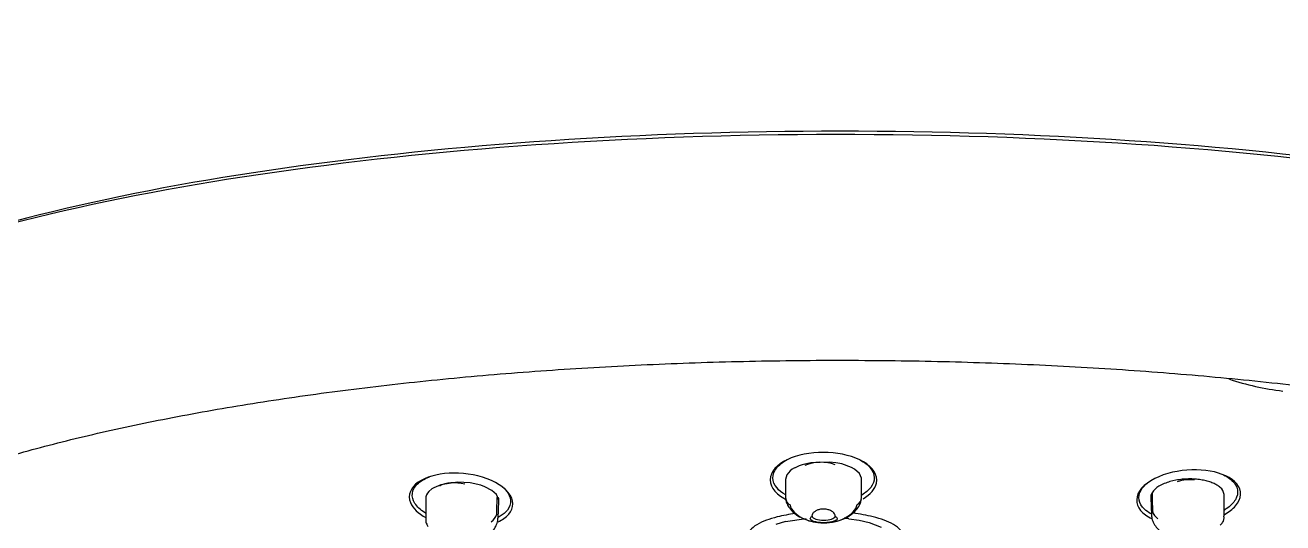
# Model space of a CAD drawing. Header units: centimetres. Extents: x -3207095 to 15275363, y -32656 to 4798027.
# Drawn here: x 710306.71 to 710314.15, y 4437635.05 to 4437638 of the extents above; entities that cross this region are included whole.
import ezdxf

# ---------------------------------------------------------------- set-up
doc = ezdxf.new("R2010")
doc.units = ezdxf.units.CM
doc.linetypes.add('DUZ', pattern=[500, 500])
doc.layers.get('0').update_dxf_attribs({"color": 1, "linetype": 'DUZ'})
doc.layers.add('a_vitrifiye', color=195, linetype='Continuous')

# ---------------------------------------------------------------- blocks, each defined once
blk = doc.blocks.new('TEPEDUS')
for p, q in [((38602.852, -2195.845), (38602.669, -2195.929)), ((38602.962, -2195.807), (38602.852, -2195.845)), ((38603.072, -2195.775), (38602.962, -2195.807)), ((38603.307, -2195.726), (38603.072, -2195.775)), ((38604.049, -2195.695), (38603.307, -2195.726)), ((38604.294, -2195.723), (38604.049, -2195.695)), ((38604.531, -2195.771), (38604.294, -2195.723)), ((38604.907, -2195.905), (38604.531, -2195.771)), ((38605.035, -2195.978), (38604.907, -2195.905)), ((38605.23, -2196.151), (38605.035, -2195.978)), ((38588.716, -2196.596), (38588.529, -2196.667)), ((38589.38, -2196.493), (38588.716, -2196.596)), ((38589.622, -2196.496), (38589.38, -2196.493)), ((38589.869, -2196.519), (38589.622, -2196.496)), ((38590.293, -2196.612), (38589.869, -2196.519)), ((38590.454, -2196.67), (38590.293, -2196.612)), ((38602.364, -2196.198), (38602.313, -2196.384)), ((38602.313, -2196.375), (38602.313, -2196.543)), ((38605.309, -2196.324), (38605.23, -2196.151)), ((38605.302, -2196.377), (38605.309, -2196.324)), ((38605.313, -2196.423), (38605.313, -2196.378)), ((38617.582, -2196.437), (38617.47, -2196.467)), ((38617.706, -2196.411), (38617.582, -2196.437)), ((38588.368, -2196.757), (38588.248, -2196.856)), ((38588.446, -2196.709), (38588.368, -2196.757)), ((38588.529, -2196.667), (38588.446, -2196.709)), ((38590.735, -2196.819), (38590.454, -2196.67)), ((38590.909, -2196.979), (38590.735, -2196.819)), ((38590.996, -2197.156), (38590.909, -2196.979)), ((38602.314, -2197.097), (38602.314, -2197.111)), ((38605.311, -2197.098), (38605.311, -2197.083)), ((38616.713, -2197.104), (38616.74, -2197.774)), ((38616.725, -2197.104), (38616.727, -2196.996)), ((38616.727, -2196.996), (38616.766, -2196.906)), ((38619.453, -2196.699), (38619.45, -2196.696)), ((38619.603, -2197.005), (38619.608, -2196.97)), ((38619.61, -2197.829), (38619.61, -2197.005)), ((38588.125, -2197.13), (38588.125, -2197.96)), ((38590.974, -2197.907), (38591.003, -2197.24)), ((38590.922, -2197.752), (38590.924, -2197.737)), ((38602.305, -2198.044), (38601.927, -2198.154)), ((38602.305, -2198.044), (38603.12, -2197.917)), ((38604.807, -2197.931), (38605.219, -2197.991)), ((38605.219, -2197.991), (38605.615, -2198.08)), ((38605.615, -2198.08), (38606.087, -2198.26)), ((38616.781, -2197.62), (38616.782, -2197.635))]:
    blk.add_line(p, q)
for centre, radius, start, end in [((38623.175, -2182.364), 10.605, 251.4085, 263.2175), ((38603.005, -2196.618), 0.767, 116.0033, 146.7507), ((38859.173, -2196.625), 256.859, 179.9819, 180.10518), ((38617.941, -2198.186), 1.783, 105.3396, 120.4394), ((38588.515, -2197.14), 0.389, 133.2019, 181.0505), ((38602.648, -2197.091), 0.335, 183.4826, 241.9202), ((38604.966, -2197.07), 0.346, 298.2157, 355.3173), ((38617.417, -2197.323), 0.774, 119.3183, 147.3509), ((38888.24, -2191.553), 271.528, 181.12958, 181.28022), ((38619.178, -2197.037), 0.435, 8.7674, 50.8013), ((38590.653, -2197.225), 0.35, 357.5446, 11.5095), ((38590.423, -2197.614), 0.518, 302.7696, 344.5716), ((38603.909, -2206.023), 8.142, 83.6712, 84.9261), ((38603.913, -2205.969), 8.087, 83.651, 84.9123), ((38617.264, -2197.509), 0.498, 194.6608, 237.8618), ((38619.325, -2197.966), 0.25, 301.1141, 333.231), ((38619.247, -2197.884), 0.358, 326.9701, 8.6657)]:
    blk.add_arc(centre, radius, start, end)
for centre, major_axis, ratio, start_param, end_param in [((38604.465, -2194.405), (45.45, 0), 0.258819, 0.56509, 2.576503), ((38604.465, -2194.695), (46.059, 0), 0.258819, 0.543646, 2.605477), ((38603.715, -2196.381), (-1.081, 0.011), 0.625827, 4.180222, 5.349854), ((38589.473, -2197.179), (-1.067, 0.23), 0.583695, 4.658544, 5.689063), ((38618.063, -2197.054), (1.067, 0.213), 0.590225, 1.090341, 1.743564), ((38603.811, -2197.826), (0.455, -0.001), 0.358353, 3.243867, 6.217026)]:
    blk.add_ellipse(centre, major_axis=major_axis, ratio=ratio, start_param=start_param, end_param=end_param)
for points, knots in [([(38579.312, -2157.037), (38579.312, -2157.037), (38579.304, -2157.059), (38579.265, -2157.168), (38579.189, -2157.363), (38579.075, -2157.641), (38578.926, -2157.978), (38578.766, -2158.323), (38578.629, -2158.611), (38578.492, -2158.892), (38578.337, -2159.203), (38578.153, -2159.565), (38577.922, -2160.01), (38577.652, -2160.519), (38577.346, -2161.085), (38577.011, -2161.694), (38576.65, -2162.338), (38576.27, -2163.006), (38575.901, -2163.647), (38575.573, -2164.212), (38575.297, -2164.683), (38575.037, -2165.126), (38574.75, -2165.61), (38574.399, -2166.201), (38573.797, -2167.208), (38572.967, -2168.584), (38571.926, -2170.297), (38570.849, -2172.063), (38569.914, -2173.598), (38569.157, -2174.843), (38568.609, -2175.746), (38568.038, -2176.69), (38567.393, -2177.759), (38566.701, -2178.913), (38566.062, -2179.984), (38565.535, -2180.874), (38565.032, -2181.725), (38564.437, -2182.74), (38563.688, -2184.03), (38563.009, -2185.21), (38562.447, -2186.2), (38562.032, -2186.936), (38561.59, -2187.725), (38561.078, -2188.647), (38560.46, -2189.775), (38559.816, -2190.967), (38559.429, -2191.704), (38559.247, -2192.052)], [0.3119821, 0.3119821, 0.3119821, 0.3119821, 0.3313144, 0.3515549, 0.3710015, 0.390461, 0.4115313, 0.426436, 0.4390611, 0.4489053, 0.4584427, 0.4700087, 0.483352, 0.4985946, 0.5143635, 0.530138, 0.5461989, 0.5622532, 0.5771995, 0.5896185, 0.599506, 0.6074576, 0.6169853, 0.6285071, 0.6420122, 0.67446, 0.7040448, 0.7320232, 0.7615171, 0.7756707, 0.7883158, 0.8015331, 0.8166394, 0.8338402, 0.8496294, 0.8604394, 0.8696945, 0.8834884, 0.9002874, 0.9195869, 0.928419, 0.9375861, 0.9470888, 0.9577533, 0.9715769, 0.9886459, 1, 1, 1, 1]), ([(38560.515, -2202.905), (38560.517, -2202.816), (38560.524, -2202.591), (38560.597, -2202.181), (38560.763, -2201.706), (38561.012, -2201.229), (38561.342, -2200.755), (38561.752, -2200.285), (38562.241, -2199.819), (38562.81, -2199.358), (38563.457, -2198.901), (38564.182, -2198.452), (38564.984, -2198.009), (38565.86, -2197.575), (38566.81, -2197.15), (38567.832, -2196.736), (38568.923, -2196.333), (38570.082, -2195.942), (38571.307, -2195.564), (38572.595, -2195.2), (38573.943, -2194.85), (38575.349, -2194.516), (38576.811, -2194.198), (38578.325, -2193.896), (38579.889, -2193.611), (38581.5, -2193.345), (38583.154, -2193.096), (38584.848, -2192.866), (38586.58, -2192.656), (38588.346, -2192.465), (38590.142, -2192.294), (38591.965, -2192.143), (38593.812, -2192.013), (38595.679, -2191.904), (38597.563, -2191.816), (38599.46, -2191.749), (38601.367, -2191.703), (38603.279, -2191.679), (38605.193, -2191.677), (38607.107, -2191.696), (38609.015, -2191.736), (38610.914, -2191.798), (38612.802, -2191.881), (38614.673, -2191.985), (38616.526, -2192.11), (38618.355, -2192.256), (38620.158, -2192.422), (38621.931, -2192.608), (38623.672, -2192.814), (38625.376, -2193.039), (38627.04, -2193.283), (38628.661, -2193.546), (38630.237, -2193.826), (38631.764, -2194.124), (38633.239, -2194.439), (38634.659, -2194.769), (38636.022, -2195.116), (38637.325, -2195.476), (38638.565, -2195.851), (38639.741, -2196.24), (38640.849, -2196.64), (38641.888, -2197.052), (38642.856, -2197.475), (38643.751, -2197.908), (38644.571, -2198.349), (38645.314, -2198.797), (38645.979, -2199.252), (38646.566, -2199.713), (38647.072, -2200.176), (38647.5, -2200.644), (38647.84, -2201.108), (38648.061, -2201.479), (38648.133, -2201.67), (38648.153, -2201.722)], [0, 0, 0, 0, 0.007517, 0.022303, 0.03701, 0.051568, 0.065983, 0.080301, 0.094565, 0.108806, 0.123041, 0.137278, 0.151523, 0.165777, 0.180042, 0.194316, 0.208599, 0.222889, 0.237186, 0.251488, 0.265795, 0.280106, 0.29442, 0.308738, 0.323057, 0.337379, 0.351703, 0.366028, 0.380355, 0.394683, 0.409012, 0.423341, 0.437672, 0.452003, 0.466334, 0.480666, 0.494998, 0.50933, 0.523662, 0.537995, 0.552327, 0.566659, 0.580991, 0.595323, 0.609654, 0.623985, 0.638315, 0.652644, 0.666973, 0.6813, 0.695626, 0.709951, 0.724274, 0.738595, 0.752915, 0.767231, 0.781545, 0.795855, 0.810161, 0.824462, 0.838757, 0.853047, 0.867328, 0.881601, 0.895864, 0.910117, 0.924359, 0.938592, 0.952821, 0.967052, 0.981301, 0.995595, 1, 1, 1, 1]), ([(38605.367, -2197.139), (38605.652, -2196.975), (38605.853, -2196.759), (38605.967, -2196.218), (38605.756, -2195.9), (38605.015, -2195.467), (38604.507, -2195.345), (38603.488, -2195.295), (38602.958, -2195.368), (38602.108, -2195.7), (38601.781, -2195.973), (38601.718, -2196.282)], [0.4038603, 0.4038603, 0.4038603, 0.4038603, 0.5, 0.5, 0.625, 0.625, 0.75, 0.75, 0.875, 0.875, 1, 1, 1, 1]), ([(38601.812, -2196.325), (38601.809, -2196.191), (38601.857, -2196.057), (38602.051, -2195.809), (38602.196, -2195.695), (38602.382, -2195.598), (38602.386, -2195.596), (38602.39, -2195.594)], [0, 0, 0, 0, 0.0625, 0.0625, 0.125, 0.125, 0.1262842, 0.1262842, 0.1262842, 0.1262842]), ([(38605.252, -2195.611), (38605.419, -2195.699), (38605.554, -2195.804), (38605.752, -2196.04), (38605.808, -2196.173), (38605.811, -2196.307), (38605.815, -2196.441), (38605.767, -2196.575), (38605.586, -2196.807), (38605.465, -2196.907), (38605.314, -2196.995)], [0.3802, 0.3802, 0.3802, 0.3802, 0.4375, 0.4375, 0.5, 0.5, 0.5, 0.5625, 0.5625, 0.6169065, 0.6169065, 0.6169065, 0.6169065]), ([(38590.975, -2198.054), (38591.058, -2198.015), (38591.135, -2197.971), (38591.499, -2197.716), (38591.634, -2197.42), (38591.392, -2196.814), (38591.011, -2196.527), (38590.071, -2196.18), (38589.531, -2196.111), (38588.564, -2196.164), (38588.12, -2196.287), (38587.535, -2196.693), (38587.397, -2196.99), (38587.522, -2197.296)], [0.3457988, 0.3457988, 0.3457988, 0.3457988, 0.375, 0.375, 0.5, 0.5, 0.625, 0.625, 0.75, 0.75, 0.875, 0.875, 1, 1, 1, 1]), ([(38619.62, -2197.762), (38619.795, -2197.664), (38619.945, -2197.55), (38620.306, -2197.135), (38620.313, -2196.806), (38619.9, -2196.303), (38619.509, -2196.13), (38618.598, -2195.972), (38618.066, -2195.985), (38617.074, -2196.212), (38616.604, -2196.438), (38616.352, -2196.729)], [0.445445, 0.445445, 0.445445, 0.445445, 0.5, 0.5, 0.625, 0.625, 0.75, 0.75, 0.875, 0.875, 1, 1, 1, 1]), ([(38587.697, -2197.325), (38587.615, -2197.196), (38587.58, -2197.061), (38587.612, -2196.801), (38587.678, -2196.676), (38587.902, -2196.455), (38588.058, -2196.359), (38588.263, -2196.279), (38588.277, -2196.273), (38588.291, -2196.268)], [0, 0, 0, 0, 0.0625, 0.0625, 0.125, 0.125, 0.1875, 0.1875, 0.1920852, 0.1920852, 0.1920852, 0.1920852]), ([(38601.718, -2196.282), (38601.656, -2196.591), (38601.869, -2196.905), (38602.267, -2197.139), (38602.293, -2197.153), (38602.321, -2197.168)], [0, 0, 0, 0, 0.125, 0.125, 0.1337335, 0.1337335, 0.1337335, 0.1337335]), ([(38602.295, -2196.978), (38602.163, -2196.9), (38602.055, -2196.811), (38601.871, -2196.592), (38601.816, -2196.459), (38601.812, -2196.325)], [0.8892487, 0.8892487, 0.8892487, 0.8892487, 0.9375, 0.9375, 1, 1, 1, 1]), ([(38605.311, -2197.083), (38605.312, -2196.94), (38605.312, -2196.797), (38605.313, -2196.584), (38605.313, -2196.511), (38605.313, -2196.435), (38605.313, -2196.43), (38605.313, -2196.427)], [0, 0, 0, 0, 0.5, 0.5, 0.75, 0.75, 0.7772713, 0.7772713, 0.7772713, 0.7772713]), ([(38619.45, -2196.696), (38619.43, -2196.68), (38619.391, -2196.647), (38619.323, -2196.603), (38619.249, -2196.562), (38619.169, -2196.525), (38619.083, -2196.491), (38618.992, -2196.461), (38618.897, -2196.435), (38618.797, -2196.413), (38618.652, -2196.387), (38618.457, -2196.365), (38618.209, -2196.359), (38617.957, -2196.371), (38617.789, -2196.398), (38617.706, -2196.411)], [0, 0, 0, 0, 0.054615, 0.109574, 0.164751, 0.22004, 0.275804, 0.331763, 0.38793, 0.44431, 0.500877, 0.627166, 0.752456, 0.876741, 1, 1, 1, 1]), ([(38619.443, -2196.145), (38619.637, -2196.218), (38619.798, -2196.312), (38620.035, -2196.53), (38620.109, -2196.654), (38620.155, -2196.914), (38620.128, -2197.049), (38620.053, -2197.179), (38619.977, -2197.309), (38619.853, -2197.434), (38619.666, -2197.561), (38619.642, -2197.577), (38619.616, -2197.592)], [0.313068, 0.313068, 0.313068, 0.313068, 0.375, 0.375, 0.4375, 0.4375, 0.5, 0.5, 0.5, 0.5625, 0.5625, 0.5715752, 0.5715752, 0.5715752, 0.5715752]), ([(38590.924, -2197.737), (38590.927, -2197.594), (38590.931, -2197.451), (38590.936, -2197.237), (38590.936, -2197.164), (38590.945, -2197.062), (38590.963, -2197.075), (38590.984, -2197.113), (38590.991, -2197.133), (38590.996, -2197.156)], [0, 0, 0, 0, 0.5, 0.5, 0.75, 0.75, 0.875, 0.875, 1, 1, 1, 1]), ([(38591.151, -2196.672), (38591.24, -2196.748), (38591.313, -2196.829), (38591.365, -2196.912), (38591.448, -2197.042), (38591.482, -2197.176), (38591.451, -2197.436), (38591.384, -2197.561), (38591.195, -2197.748), (38591.096, -2197.818), (38590.979, -2197.879)], [0.4598867, 0.4598867, 0.4598867, 0.4598867, 0.5, 0.5, 0.5, 0.5625, 0.5625, 0.625, 0.625, 0.6683862, 0.6683862, 0.6683862, 0.6683862]), ([(38616.352, -2196.729), (38616.101, -2197.02), (38616.101, -2197.348), (38616.415, -2197.73), (38616.572, -2197.841), (38616.763, -2197.928)], [0, 0, 0, 0, 0.125, 0.125, 0.1900515, 0.1900515, 0.1900515, 0.1900515]), ([(38616.72, -2197.734), (38616.622, -2197.681), (38616.537, -2197.622), (38616.349, -2197.448), (38616.275, -2197.324), (38616.228, -2197.064), (38616.255, -2196.929), (38616.331, -2196.799)], [0.8384095, 0.8384095, 0.8384095, 0.8384095, 0.875, 0.875, 0.9375, 0.9375, 1, 1, 1, 1]), ([(38588.111, -2197.709), (38588.1, -2197.702), (38588.088, -2197.695), (38587.91, -2197.578), (38587.78, -2197.454), (38587.697, -2197.325)], [0.93337821, 0.93337821, 0.93337821, 0.93337821, 0.9375, 0.9375, 1, 1, 1, 1]), ([(38602.323, -2197.134), (38602.324, -2197.163), (38602.327, -2197.248), (38602.392, -2197.399), (38602.509, -2197.573), (38602.687, -2197.742), (38602.904, -2197.884), (38603.054, -2197.939), (38603.13, -2197.966)], [0, 0, 0, 0, 0.066032, 0.22101, 0.390329, 0.591937, 0.826403, 1, 1, 1, 1]), ([(38602.491, -2197.387), (38602.521, -2197.586), (38602.737, -2197.782), (38603.232, -2198.029), (38603.531, -2198.091), (38604.118, -2198.088), (38604.415, -2198.023), (38604.899, -2197.773), (38605.109, -2197.574), (38605.13, -2197.375)], [0, 0, 0, 0, 0.25, 0.25, 0.5, 0.5, 0.75, 0.75, 1, 1, 1, 1]), ([(38604.265, -2197.838), (38604.268, -2197.82), (38604.267, -2197.802), (38604.263, -2197.784), (38604.256, -2197.756), (38604.24, -2197.728), (38604.216, -2197.701), (38604.192, -2197.674), (38604.16, -2197.649), (38604.121, -2197.627), (38604.083, -2197.605), (38604.037, -2197.587), (38603.989, -2197.573), (38603.942, -2197.561), (38603.89, -2197.553), (38603.839, -2197.55), (38603.79, -2197.548), (38603.739, -2197.551), (38603.692, -2197.559), (38603.645, -2197.567), (38603.599, -2197.579), (38603.559, -2197.595), (38603.518, -2197.612), (38603.481, -2197.633), (38603.451, -2197.656), (38603.42, -2197.679), (38603.395, -2197.706), (38603.379, -2197.733), (38603.362, -2197.761), (38603.354, -2197.79), (38603.355, -2197.818), (38603.355, -2197.826), (38603.356, -2197.834), (38603.358, -2197.842)], [0, 0, 0, 0, 0.066711, 0.066711, 0.066711, 0.169554, 0.169554, 0.169554, 0.27376, 0.27376, 0.27376, 0.377278, 0.377278, 0.377278, 0.47727, 0.47727, 0.47727, 0.57305, 0.57305, 0.57305, 0.667616, 0.667616, 0.667616, 0.764829, 0.764829, 0.764829, 0.866156, 0.866156, 0.866156, 0.970112, 0.970112, 0.970112, 1, 1, 1, 1]), ([(38604.11, -2198.07), (38604.19, -2198.059), (38604.384, -2198.019), (38604.668, -2197.914), (38604.935, -2197.749), (38605.129, -2197.56), (38605.258, -2197.36), (38605.288, -2197.232), (38605.303, -2197.162)], [0.3758565, 0.3758565, 0.3758565, 0.3758565, 0.4668242, 0.5987814, 0.722395, 0.8321973, 0.9228109, 1, 1, 1, 1]), ([(38588.127, -2197.96), (38588.126, -2197.963), (38588.115, -2198.024), (38588.146, -2198.13), (38588.186, -2198.202), (38588.203, -2198.231)], [0, 0, 0, 0, 0.030602, 0.675556, 1, 1, 1, 1]), ([(38589.807, -2198.879), (38589.846, -2198.875), (38590.008, -2198.854), (38590.269, -2198.781), (38590.55, -2198.628), (38590.761, -2198.439), (38590.898, -2198.227), (38590.968, -2198.041), (38590.967, -2197.941), (38590.966, -2197.91)], [0.2888896, 0.2888896, 0.2888896, 0.2888896, 0.3379449, 0.4949082, 0.62979, 0.7540337, 0.8652971, 0.9644677, 1, 1, 1, 1]), ([(38602.696, -2197.725), (38602.451, -2197.758), (38602.211, -2197.803), (38601.687, -2197.935), (38601.408, -2198.033), (38600.961, -2198.296), (38600.798, -2198.467), (38600.795, -2198.656)], [0.826135, 0.826135, 0.826135, 0.826135, 0.875, 0.875, 0.9375, 0.9375, 1, 1, 1, 1]), ([(38603.13, -2197.966), (38603.167, -2197.982), (38603.301, -2198.038), (38603.493, -2198.071), (38603.645, -2198.084), (38603.675, -2198.086)], [0, 0, 0, 0, 0.0420269, 0.1773067, 0.2116532, 0.2116532, 0.2116532, 0.2116532]), ([(38604.265, -2197.838), (38604.269, -2197.84), (38604.273, -2197.842), (38604.277, -2197.844), (38604.306, -2197.86), (38604.328, -2197.878), (38604.339, -2197.896), (38604.348, -2197.912), (38604.35, -2197.93), (38604.343, -2197.946), (38604.337, -2197.962), (38604.323, -2197.977), (38604.303, -2197.991), (38604.282, -2198.006), (38604.254, -2198.019), (38604.222, -2198.031), (38604.187, -2198.044), (38604.145, -2198.055), (38604.101, -2198.063), (38604.051, -2198.073), (38603.995, -2198.08), (38603.939, -2198.084), (38603.875, -2198.089), (38603.808, -2198.09), (38603.743, -2198.087), (38603.674, -2198.084), (38603.605, -2198.077), (38603.543, -2198.066), (38603.484, -2198.055), (38603.429, -2198.04), (38603.386, -2198.022), (38603.355, -2198.008), (38603.329, -2197.993), (38603.312, -2197.977), (38603.294, -2197.961), (38603.285, -2197.944), (38603.284, -2197.926), (38603.284, -2197.91), (38603.292, -2197.894), (38603.306, -2197.879), (38603.318, -2197.866), (38603.336, -2197.854), (38603.358, -2197.842)], [0, 0, 0, 0, 0.009825, 0.009825, 0.009825, 0.086659, 0.086659, 0.086659, 0.154849, 0.154849, 0.154849, 0.219171, 0.219171, 0.219171, 0.285791, 0.285791, 0.285791, 0.359482, 0.359482, 0.359482, 0.443679, 0.443679, 0.443679, 0.539154, 0.539154, 0.539154, 0.641091, 0.641091, 0.641091, 0.738444, 0.738444, 0.738444, 0.808507, 0.808507, 0.808507, 0.878915, 0.878915, 0.878915, 0.943968, 0.943968, 0.943968, 1, 1, 1, 1]), ([(38606.395, -2199.256), (38606.456, -2199.226), (38606.514, -2199.194), (38606.793, -2199.021), (38606.953, -2198.841), (38606.955, -2198.469), (38606.793, -2198.292), (38606.345, -2198.027), (38606.063, -2197.93), (38605.508, -2197.791), (38605.24, -2197.744), (38604.966, -2197.711)], [0.4222118, 0.4222118, 0.4222118, 0.4222118, 0.4375, 0.4375, 0.5, 0.5, 0.5625, 0.5625, 0.625, 0.625, 0.6790152, 0.6790152, 0.6790152, 0.6790152]), ([(38616.747, -2197.776), (38616.747, -2197.812), (38616.748, -2197.908), (38616.811, -2198.08), (38616.929, -2198.272), (38617.112, -2198.453), (38617.354, -2198.605), (38617.602, -2198.695), (38617.766, -2198.729), (38617.824, -2198.738)], [0, 0, 0, 0, 0.0414754, 0.1299708, 0.2292394, 0.3409538, 0.4661691, 0.6032488, 0.6777838, 0.6777838, 0.6777838, 0.6777838])]:
    blk.add_open_spline(points, degree=3, knots=knots)
for points in [[(38616.331, -2196.799), (38616.388, -2196.701), (38616.472, -2196.606), (38616.58, -2196.518)], [(38587.522, -2197.296), (38587.611, -2197.515), (38587.832, -2197.723), (38588.123, -2197.887)]]:
    blk.add_open_spline(points, degree=3)

msp = doc.modelspace()

# ---------------------------------------------------------------- block references
at = {"layer": 'a_vitrifiye', "xscale": 0.1499999999994315, "yscale": 0.1499999999994315, "zscale": 0.1499999999994315}
msp.add_blockref('TEPEDUS', (704520.8586, 4437964.7668), dxfattribs=at)

doc.saveas('drawing.dxf')
